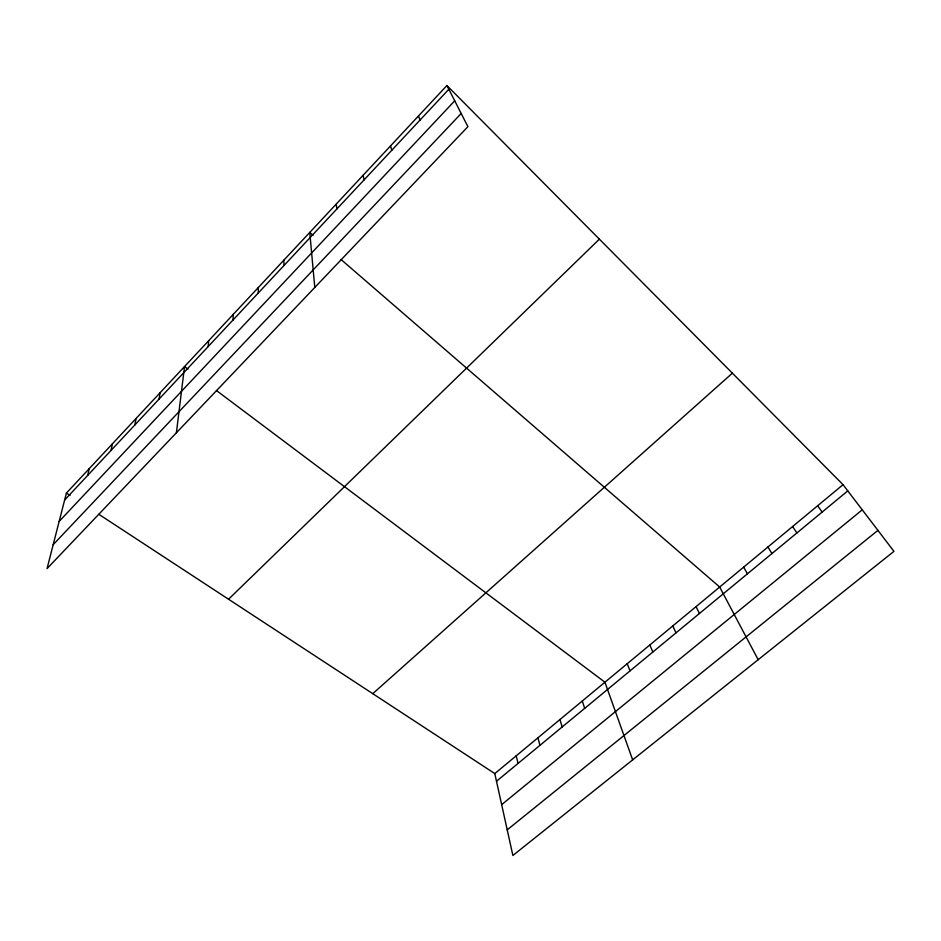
<?xml version="1.0" encoding="UTF-8"?>
<svg xmlns="http://www.w3.org/2000/svg" width="941" height="941" viewBox="0 0 941 941"><rect width="100%" height="100%" fill="white"/><g stroke="black" fill="none" stroke-linecap="round" stroke-linejoin="round"><path stroke-width="1.41" d="M258.269 293.016L258.316 287.546M232.992 320.034L233.286 314.353M208.173 346.582L208.69 340.701M176.39 432.789L184.53 366.578L187.941 369.143M159.1 399.043L160.064 392.773M134.857 424.967L136.045 418.522M111.038 450.433L112.426 443.799M87.642 475.452L89.23 468.653M66.423 493.072L47.05 568.611L467.9 126.659L446.916 85.525L66.423 493.072L70.022 495.436M64.647 500.036L448.833 89.266M59.165 521.396L454.715 100.816M53.19 544.674L461.184 113.496M228.545 599.241L599.382 239.155M372.754 693.67L732.369 373.165M494.801 773.584L843.042 484.686L893.95 551.344L512.88 855.475L494.801 773.584L98.84 514.304M496.495 781.253L847.782 490.884M501.659 804.649L862.25 509.834M507.223 829.856L877.929 530.359M216.43 390.527L604.934 682.213L632.658 759.881M312.977 235.238L309.754 232.451L314.788 287.452M340.983 259.469L719.677 587.031L758.175 659.7M446.916 85.525L843.042 484.686M817.635 505.764L822.128 512.08M792.604 526.525L796.862 532.971M767.938 546.992L771.961 553.543M743.637 567.152L747.436 573.822M696.069 606.616L699.445 613.485M672.803 625.918L675.967 632.893M649.855 644.95L652.831 652.031M418.451 116.025L420.051 120.036M627.235 663.711L630.011 670.886M582.279 701.01L584.679 708.361M390.515 145.949L391.809 150.231M559.942 719.536L562.153 726.981M537.923 737.815L539.958 745.331M516.209 755.823L518.068 763.422M363.097 175.32L364.096 179.86M336.184 204.15L336.902 208.937M283.806 260.245L284.006 265.491"/></g></svg>
